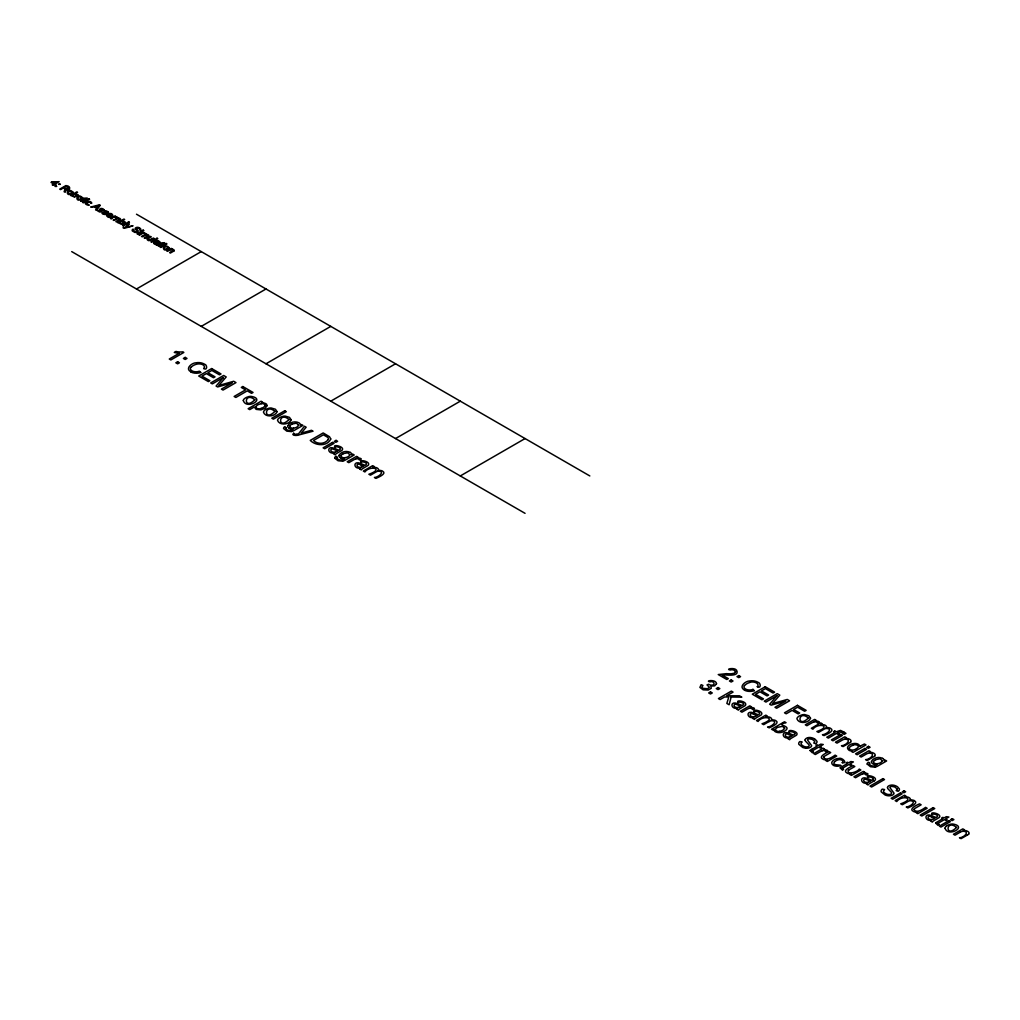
<?xml version="1.0" encoding="UTF-8"?>
<svg xmlns="http://www.w3.org/2000/svg" width="1020" height="1020" viewBox="0 0 1020 1020"><rect width="100%" height="100%" fill="white"/><g stroke="black" fill="none" stroke-linecap="round" stroke-linejoin="round"><path stroke-width="1.5" d="M298.72 425.225L296.399 423.185L292.013 424.039M349.975 454.818L347.654 452.778L343.268 453.632M882.428 760.793L880.094 758.752L875.708 759.619M784.712 728.305L782.455 726.316L777.737 727.337A7.841 4.526 0 0 0 775.646 728.981A3.442 1.989 0 0 0 779.509 731.48M743.606 704.323L743.21 704.846A7.981 4.603 0 0 1 742.267 705.483A23.307 13.451 0 0 1 738.926 704.144L738.161 703.838A10.799 6.235 0 0 0 737.141 703.443C729.568 700.893 730.779 709.588 737.613 708.326A4.845 2.792 0 0 0 736.759 709.18L738.429 710.137A4.909 2.831 0 0 1 739.296 709.142A20.336 11.743 0 0 1 740.252 708.53L744.46 706.069A9.741 5.623 0 0 0 745.441 705.419C748.03 701.416 735.114 699.248 738.11 702.461M287.767 425.825C289.629 421.987 295.328 420.877 298.962 422.828A4.972 2.869 0 0 1 300.365 425.187L301.486 424.537L302.953 425.378L294.844 430.058A18.449 10.646 0 0 1 292.651 431.179L291.644 431.511M339.022 455.417C340.884 451.579 346.583 450.47 350.217 452.421M64.795 189.86L64.12 191.709L65.153 192.295L65.764 190.702A4.564 2.627 0 0 0 65.803 189.363M840.199 767.945L842.584 770.253L843.527 769.207M173.005 250.487L169.613 252.603L170.378 253.049L173.374 251.315A4.781 2.767 0 0 0 173.872 250.984M80.873 200.953L84.328 198.186L87.197 198.046L85.807 199.729L85.043 199.282L82.429 200.8A2.537 1.466 0 0 0 82.148 200.978M158.227 245.616L161.67 242.849L164.552 242.696L163.149 244.379L162.397 243.946L159.77 245.45M810.058 750.554L812.443 752.849L813.437 751.829M935.671 823.076L938.056 825.371L939.063 824.351M119.238 219.529L115.846 221.557L116.599 222.003L119.671 220.218M147.568 235.888L144.19 237.928L144.942 238.361L148.015 236.589M98.914 205.632L97.142 207.838L95.051 206.626L97.537 205.963A11.169 6.451 0 0 0 99.055 205.479M834.5 761.647C831.504 765.854 839.358 764.401 840.748 765.472M82.569 201.565L80.848 201.195M946.445 826.111L946.675 825.932A11.972 6.91 0 0 1 948.141 825.065L950.449 824.236A5.393 3.111 0 0 1 952.795 824.02C968.235 826.429 947.873 837.751 945.055 828.215M293.607 433.258C290.394 435.922 298.019 435.846 299.676 434.724L313.038 431.205L311.457 430.287L301.193 433.143L306.166 427.227L304.457 426.245L298.618 433.717L297.304 434.074A7.701 4.45 0 0 1 296.361 434.29M815.758 743.72L813.731 743.019L814.623 742.037A3.124 1.81 0 0 0 814.636 741.234L812.303 739.372L809.332 738.812A2.244 1.3 0 0 0 808.35 739.066A2.486 1.441 0 0 0 807.84 739.385A2.027 1.173 0 0 0 807.496 739.984L811.627 745.607A4.386 2.537 0 0 1 810.721 747.061A5.266 3.034 0 0 1 810.25 747.379A4.96 2.856 0 0 1 808.439 748.043A5.495 3.175 0 0 1 807.712 748.157A5.189 2.996 0 0 1 805.787 748.183M157.539 244.366L159.553 243.194A4.654 2.69 0 0 0 160.025 242.875A2.792 1.606 0 0 0 159.043 241.23A2.792 1.606 0 0 0 156.009 241.115M967.33 835.048L961.057 838.669L959.476 837.751C963.619 837.866 970.313 831.466 963.339 831.249A2.18 1.262 0 0 0 962.803 831.262L961.235 831.695A9.205 5.317 0 0 0 960.151 832.231M849.061 769.845L854.824 766.517L853.243 765.599C851.266 766.657 841.411 770.47 847.34 773.224A4.896 2.831 0 0 0 850.756 773.836L851.419 773.785L850.043 774.575L851.458 775.391L860.842 769.985L859.248 769.067C858.33 771.566 847.225 775.493 848.041 770.534A10.787 6.235 0 0 1 849.073 769.858M873.26 779.05L872.75 779.777A7.981 4.603 0 0 1 871.909 780.325A23.307 13.451 0 0 1 868.568 778.987L867.803 778.693A10.799 6.235 0 0 0 866.783 778.298C859.579 775.735 860.064 784.418 867.255 783.169A4.845 2.792 0 0 0 866.401 784.023L868.071 784.979A4.909 2.831 0 0 1 868.938 783.985A20.336 11.743 0 0 1 869.894 783.373L874.102 780.912M115.056 216.661L115.681 216.291L115.005 215.908L110.53 218.497L111.282 218.93C113.551 215.411 121.023 217.757 113.182 220.027L113.947 220.473L117.555 218.586L119.289 219.121M143.399 233.019L144.024 232.662L143.348 232.267L138.86 234.855L139.625 235.288C142.022 231.706 149.226 234.205 141.525 236.398L142.29 236.831L145.898 234.957L147.619 235.492M169.945 249.964L167.497 251.379L166.732 250.945L171.22 248.357L171.895 248.752L171.258 249.122M136.489 288.991L201.246 251.608M201.246 326.387L266.003 288.991M175.848 351.568L174.305 352.448A13.948 8.058 0 0 0 179.405 353.175L169.269 359.027L170.863 359.945L183.855 352.435L182.835 351.849A11.296 6.528 0 0 1 175.937 351.454M266.003 363.783L330.773 326.387M330.773 401.166L395.531 363.783M395.531 438.562L460.3 401.166M372.784 467.224L374.111 466.459L372.683 465.643L363.311 471.049L364.892 471.967C369.712 465.145 384.935 468.575 368.883 474.262L370.464 475.18L375.921 472.043A4.501 2.601 0 0 1 378.649 471.125M460.3 475.945L525.058 438.562M765.956 716.716L767.269 715.963L765.841 715.135L756.47 720.553L758.064 721.471C762.743 714.676 778.247 718.042 762.042 723.766L763.636 724.684L769.08 721.535M774.167 729.415L772.994 730.09L771.528 729.249L784.469 721.765L786.05 722.683C773.262 725.322 793.726 725.5 784.609 731.072A12.469 7.204 0 0 1 783.883 731.48L782.659 732.003A6.426 3.71 0 0 1 779.573 732.628A5.495 3.175 0 0 1 775.149 731.62A4.399 2.537 0 0 1 774.154 729.415M820.807 724.455L822.12 723.703L820.705 722.874L811.321 728.293L812.914 729.211C817.759 722.351 832.932 725.883 816.893 731.506L818.486 732.424L823.93 729.287A4.501 2.601 0 0 1 826.659 728.369M811.767 749.305L817.16 746.194L816 745.518L817.237 744.804L818.397 745.48L820.717 744.141L823.255 744.498L819.978 746.385L821.572 747.316L820.335 748.03L818.741 747.099L813.259 750.274A5.317 3.06 0 0 0 812.443 750.809M904.638 796.786L905.951 796.021L904.523 795.205L895.152 800.624L896.746 801.541C901.514 794.771 916.801 798.048 900.724 803.837L902.317 804.754L907.762 801.605A4.501 2.601 0 0 1 910.49 800.687C917.413 801.235 909.98 806.884 906.27 807.037L907.851 807.955C908.578 807.406 919.632 803.441 914.328 800.624M960.151 832.231L955.026 835.189L953.445 834.271L962.816 828.865L964.244 829.681L963.237 830.42A4.794 2.767 0 0 1 966.96 831.019A4.59 2.652 0 0 1 968.656 834.424M876.333 765.038L876.881 764.719A4.819 2.78 0 0 1 873.031 763.954L872.61 763.649A5.036 2.907 0 0 1 871.424 761.404C873.362 757.592 878.998 756.445 882.657 758.408M335.707 451.911L335.962 451.822A14.522 8.389 0 0 0 337.786 450.891A18.309 10.57 0 0 1 334.649 449.718C329.116 446.709 329.715 453.492 335.376 452M361.845 467.007L362.1 466.918A14.522 8.389 0 0 0 363.923 465.974A18.309 10.57 0 0 1 360.787 464.814M755.004 716.499L755.259 716.41A14.522 8.389 0 0 0 757.082 715.479A18.309 10.57 0 0 1 753.946 714.306M853.013 745.097L853.651 744.919A3.353 1.938 0 0 1 856.978 745.084A3.353 1.938 0 0 1 858.317 746.869A7.242 4.182 0 0 1 856.06 748.858A6.056 3.494 0 0 1 853.051 750.057A3.366 1.938 0 0 1 849.214 747.915A7.459 4.309 0 0 1 853.141 745.25M738.812 707.255L739.181 707.128A14.522 8.389 0 0 0 741.004 706.197A18.309 10.57 0 0 1 737.868 705.024C732.373 702.028 732.908 708.798 738.595 707.306M790.066 736.848L790.436 736.721A14.522 8.389 0 0 0 792.259 735.777A18.309 10.57 0 0 1 789.123 734.617M342.898 461.104L343.893 460.759A18.449 10.646 0 0 0 346.086 459.637L354.208 454.971L352.742 454.117L351.607 454.78A4.972 2.869 0 0 0 350.255 452.395M875.351 767.078L876.346 766.747A18.449 10.646 0 0 0 878.526 765.625L886.648 760.958L885.181 760.104L884.059 760.754A4.972 2.869 0 0 0 882.695 758.383M361.386 467.109C356.439 468.792 354.986 461.933 360.748 464.827M754.672 716.588C749.203 718.259 748.399 711.424 753.907 714.331M789.85 736.899C784.291 738.582 783.59 731.722 789.085 734.642M868.237 782.162C862.703 783.781 861.913 777.036 867.472 779.892A18.309 10.57 0 0 0 870.646 781.078A14.522 8.389 0 0 1 868.836 781.996M932.548 819.289C926.989 820.972 926.313 814.1 931.783 817.033M291.299 431.587L286.786 431.141L283.573 428.54A3.838 2.218 0 0 1 284.886 426.679L286.161 427.673M342.554 461.18L338.041 460.734L334.866 458.26M874.994 767.168L870.481 766.721L867.268 764.12M808.426 737.6L808.771 737.549A4.552 2.627 0 0 1 810.568 737.549L811.69 737.74A8.555 4.947 0 0 1 814.164 738.684M378.165 470.45L379.478 470.386A4.654 2.69 0 0 1 382.487 471.049C387.778 473.815 376.724 477.895 376.01 478.393L374.429 477.475C378.229 477.462 385.547 471.265 378.675 471.202M771.324 719.954L772.65 719.89A4.654 2.69 0 0 1 775.646 720.553C780.95 723.307 769.883 727.375 769.169 727.885L767.588 726.979C771.056 727.234 778.796 720.847 771.834 720.706A4.501 2.601 0 0 0 769.169 721.586M826.187 727.693L827.5 727.63M910.006 800.024L911.332 799.948A4.654 2.69 0 0 1 914.328 800.611M826.697 728.446C833.646 728.803 825.971 734.731 822.451 734.719L824.032 735.624C824.734 735.076 835.826 731.11 830.497 728.293A4.654 2.69 0 0 0 827.5 727.617M334.394 453.02C327.254 454.27 326.719 445.574 333.922 448.15A10.799 6.235 0 0 1 334.942 448.545L335.669 448.851A23.307 13.451 0 0 0 339.022 450.202A7.981 4.603 0 0 0 339.902 449.629L340.399 448.953A4.08 2.359 0 0 0 334.777 446.989M805.787 748.183L804.997 748.081A7.675 4.437 0 0 1 802.663 747.392M203.668 368.488C207.493 371.127 207.519 364.675 204.408 364.114C201.883 362.686 198.836 362.266 196.006 362.801C191.683 362.814 184.645 368.87 190.995 371.828M757.235 686.677C761.073 689.303 761.099 682.865 757.975 682.291C755.463 680.863 752.416 680.455 749.572 680.977C745.263 680.99 738.225 687.059 744.574 690.004M842.201 762.679C848.398 764.082 842.125 756.789 838.593 758.497C835.176 758.23 828.406 762.577 833.595 765.319M65.713 189.376C70.163 191.365 71.757 185.933 65.892 185.576L59.695 189.146L60.524 189.618L63.265 188.037L64.298 188.623A3.238 1.874 0 0 1 64.579 188.815M159.859 246.202L158.215 245.922M102.803 210.311L103.645 210.681A2.346 1.351 0 0 0 104.091 210.133A1.504 0.867 0 0 0 104.04 209.776L104.04 209.776M107.125 212.81L107.967 213.18A2.346 1.351 0 0 0 108.413 212.632A1.504 0.867 0 0 0 108.362 212.275L108.324 212.198M754.966 713.452L754.239 713.12A10.799 6.235 0 0 0 753.219 712.725C745.658 710.175 746.857 718.87 753.691 717.608A4.845 2.792 0 0 0 752.837 718.462L754.507 719.419A4.909 2.831 0 0 1 755.374 718.424A20.336 11.743 0 0 1 756.33 717.812L760.537 715.351A9.741 5.623 0 0 0 761.519 714.701C764.095 710.698 751.23 708.53 754.188 711.743M802.663 747.392L798.877 744.37A5.737 3.315 0 0 1 798.762 743.134A6.069 3.506 0 0 1 799.871 741.54L802.204 741.986L801.21 743.07A3.289 1.9 0 0 0 801.082 743.529L801.325 744.37A7.293 4.207 0 0 0 803.556 746.168L803.785 746.308A5.878 3.391 0 0 0 805.315 746.818L806.539 746.959A2.69 1.555 0 0 0 808.605 746.423A2.359 1.364 0 0 0 809.191 745.441L808.885 744.74A7.127 4.118 0 0 0 808.541 744.319L805.634 741.323A6.324 3.646 0 0 1 805.226 740.571L805.124 740.01M136.489 214.213L589.828 475.945M156.672 245.131L155.869 244.672A2.321 1.339 0 0 1 156.277 244.264C152.962 244.966 152.413 240.822 156.047 241.931A5.164 2.983 0 0 1 156.532 242.123L156.889 242.275A11.143 6.439 0 0 0 158.482 242.926A2.091 1.198 0 0 0 159.222 242.314A1.951 1.122 0 0 0 156.455 241.383L155.869 240.975M71.719 251.608L525.058 513.341M359.69 468.958L361.348 469.914A4.909 2.831 0 0 1 362.215 468.919A20.336 11.743 0 0 1 363.171 468.308L367.378 465.847A9.741 5.623 0 0 0 368.36 465.196C370.948 461.193 358.071 459.038 361.029 462.238M340.616 457.954L340.17 457.661A5.036 2.907 0 0 1 338.971 455.417M289.361 428.362L288.915 428.081A5.036 2.907 0 0 1 287.716 425.825M110.224 216.648C111.116 219.198 103.237 215.309 108.375 213.945C113.551 211.357 114.98 220.205 108.298 214.837A2.053 1.186 0 0 0 107.737 216.38A2.053 1.186 0 0 0 110.377 216.839M932.063 814.444C929.194 810.862 942.378 814.049 939.382 817.377A9.741 5.623 0 0 1 938.4 818.04L934.205 820.501A20.336 11.743 0 0 0 933.249 821.113A4.909 2.831 0 0 0 932.395 822.12L930.724 821.151A4.845 2.792 0 0 1 931.566 820.309C924.49 821.546 923.878 812.863 931.094 815.426A10.799 6.235 0 0 1 932.114 815.822L932.841 816.14A23.307 13.451 0 0 0 936.194 817.492A7.981 4.603 0 0 0 937.074 816.905L937.571 816.242A4.08 2.359 0 0 0 931.936 814.266M867.752 777.304C864.871 773.746 878.054 776.896 875.071 780.249A9.741 5.623 0 0 1 874.089 780.912M789.365 732.054C786.446 728.599 799.553 731.429 796.684 734.999A9.741 5.623 0 0 1 795.702 735.649L791.507 738.123A20.336 11.743 0 0 0 790.551 738.735A4.909 2.831 0 0 0 789.697 739.729L788.026 738.773A4.845 2.792 0 0 1 788.868 737.919C781.728 739.168 781.205 730.46 788.396 733.048A10.799 6.235 0 0 1 789.403 733.444L790.143 733.75A23.307 13.451 0 0 0 793.496 735.101A7.981 4.603 0 0 0 794.376 734.528L794.873 733.788M334.892 447.155C331.984 443.662 345.091 446.594 342.21 450.1A9.741 5.623 0 0 1 341.228 450.751L337.033 453.224A20.336 11.743 0 0 0 336.077 453.836A4.909 2.831 0 0 0 335.223 454.831L333.553 453.875A4.845 2.792 0 0 1 334.407 453.02M752.977 689.367L754.252 690.604M98.8 211.051L99.08 211.28A3.085 1.785 0 0 0 99.463 211.484L101.069 211.076A10.812 6.247 0 0 0 100.61 210.579A21.076 12.163 0 0 1 100.202 210.171L99.82 209.699A1.683 0.969 0 0 1 101.668 208.462A3.124 1.81 0 0 1 103.874 209.725M200.685 372.415L199.397 371.178A5.712 3.302 0 0 1 192.538 371.127A5.712 3.302 0 0 1 190.778 367.276M101.541 210.235C104.869 213.665 94.452 210.962 98.749 210.362A1.313 0.765 0 0 0 98.736 210.974M105.353 212.198C110.02 216.724 98.621 213.282 103.071 212.861A1.313 0.765 0 0 0 103.058 213.473L103.402 213.766A3.085 1.785 0 0 0 103.785 213.983L105.289 213.448A10.812 6.247 0 0 0 104.932 213.065A21.076 12.163 0 0 1 104.525 212.657L104.142 212.185A1.683 0.969 0 0 1 105.991 210.949A3.124 1.81 0 0 1 108.196 212.224M897.039 788.804L894.706 786.943L891.735 786.382A2.244 1.3 0 0 0 890.753 786.637A2.486 1.441 0 0 0 890.243 786.956A2.027 1.173 0 0 0 889.899 787.567L894.03 793.19A4.386 2.537 0 0 1 893.125 794.644A5.266 3.034 0 0 1 892.653 794.95A4.96 2.856 0 0 1 890.842 795.613A5.495 3.175 0 0 1 890.116 795.74A5.189 2.996 0 0 1 888.19 795.766L887.4 795.651A7.675 4.437 0 0 1 885.067 794.962L881.28 791.941A5.737 3.315 0 0 1 881.165 790.717A6.069 3.506 0 0 1 882.274 789.11L884.608 789.569L883.613 790.64A3.289 1.9 0 0 0 883.486 791.099L883.728 791.953A7.293 4.207 0 0 0 885.959 793.751L886.189 793.879A5.878 3.391 0 0 0 887.719 794.389L888.943 794.529A2.69 1.555 0 0 0 891.008 793.993A2.359 1.364 0 0 0 891.595 793.024L891.289 792.31A7.127 4.118 0 0 0 890.944 791.89L888.037 788.906A6.324 3.646 0 0 1 887.629 788.154L887.527 787.58M173.03 250.295L171.462 249.492A2.512 1.453 0 0 0 170.008 250.002M243.346 400.579C246.164 410.117 266.526 398.794 251.073 396.385A5.393 3.111 0 0 0 248.74 396.601L246.419 397.43A11.972 6.91 0 0 0 244.966 398.297L244.736 398.463A6.464 3.736 0 0 0 243.283 400.579M372.899 467.428A4.373 2.524 0 0 1 377.221 468.027A4.373 2.524 0 0 1 378.42 470.488M359.678 468.958A4.845 2.792 0 0 1 360.532 468.116C353.417 469.353 352.869 460.67 360.06 463.233A10.799 6.235 0 0 1 361.067 463.628L361.807 463.947A23.307 13.451 0 0 0 365.16 465.298A7.981 4.603 0 0 0 366.04 464.712L366.524 463.985A4.08 2.359 0 0 0 360.901 462.073M355.827 458.923A8.836 5.1 0 0 0 353.723 459.841L348.802 462.672L347.208 461.754L356.592 456.348L358.02 457.177C353.8 457.725 365.734 458.235 359.359 459.994A2.665 1.543 0 0 0 355.725 458.783M340.909 455.698A6.694 3.863 0 0 1 343.358 453.709M344.76 457.865A3.455 1.989 0 0 1 341.062 455.723M349.783 454.792A6.158 3.557 0 0 1 344.722 457.738M334.713 458.133A3.838 2.218 0 0 1 336.128 456.259L337.416 457.266A2.206 1.275 0 0 0 336.868 458.12M340.591 457.967A4.819 2.78 0 0 0 344.441 458.745L343.893 459.051A12.533 7.242 0 0 1 342.197 459.918A3.812 2.206 0 0 1 337.123 458.107M296.297 434.482A3.264 1.887 0 0 1 293.734 433.232M289.654 426.105A6.694 3.863 0 0 1 292.102 424.116M293.505 428.272A3.455 1.989 0 0 1 289.808 426.13M298.528 425.2A6.158 3.557 0 0 1 293.479 428.145M289.336 428.375A4.819 2.78 0 0 0 293.186 429.152L292.638 429.458A12.533 7.242 0 0 1 290.942 430.325A3.812 2.206 0 0 1 285.868 428.515M285.613 428.527A2.206 1.275 0 0 1 286.199 427.686M256.033 406.776A6.566 3.787 0 0 1 261.184 403.805M255.752 406.75A3.366 1.938 0 0 0 259.488 408.854A4.246 2.448 0 0 0 261.184 408.472M265.072 405.692A7.382 4.258 0 0 1 261.082 408.331M261.107 403.614A3.379 1.951 0 0 1 265.2 405.679M191.097 367.353A11.156 6.439 0 0 1 196.401 364.255A5.648 3.264 0 0 1 202.84 364.752A5.648 3.264 0 0 1 203.822 368.539M200.749 372.478A8.071 4.654 0 0 1 190.778 371.956M968.375 834.347A10.009 5.776 0 0 1 967.317 835.036M944.992 828.215A6.464 3.736 0 0 1 946.471 826.124M938.948 824.364A3.799 2.193 0 0 1 937.724 823.421M938.056 823.331A5.317 3.06 0 0 1 938.897 822.808L944.354 819.634L945.961 820.552L947.185 819.838L945.591 818.92L948.868 817.02L946.33 816.663L944.01 818.002L942.85 817.326L941.613 818.04L942.773 818.716L937.38 821.827A11.896 6.872 0 0 0 935.735 822.91M931.821 817.007A18.309 10.57 0 0 0 934.957 818.206A14.522 8.389 0 0 1 933.147 819.124M904.753 797.002A4.373 2.524 0 0 1 909.062 797.589A4.373 2.524 0 0 1 910.261 800.062M897.039 788.804A3.124 1.81 0 0 1 897.026 789.607L896.134 790.602L898.161 791.303A5.47 3.149 0 0 0 899.385 789.709A4.909 2.843 0 0 0 899.321 788.842L897.574 786.853A11.526 6.655 0 0 0 896.58 786.254A8.555 4.947 0 0 0 894.094 785.311L892.972 785.119A4.552 2.627 0 0 0 891.174 785.119L890.83 785.171A4.386 2.537 0 0 0 887.476 787.58M867.625 777.138A4.08 2.359 0 0 1 873.298 779.038M862.55 773.989A8.836 5.1 0 0 0 860.446 774.907L855.525 777.737L853.931 776.819L863.315 771.413L864.743 772.229C860.523 772.79 872.457 773.3 866.082 775.06A2.665 1.543 0 0 0 862.448 773.849M843.476 769.246A3.799 2.193 0 0 1 842.252 768.302M842.584 768.213A5.317 3.06 0 0 1 843.425 767.69L848.882 764.503L850.489 765.433L851.725 764.719L850.119 763.789L853.396 761.902L850.858 761.545L848.538 762.884L847.378 762.208L846.141 762.922L847.301 763.597L841.908 766.708A11.896 6.872 0 0 0 840.263 767.792M834.755 761.723A7.625 4.399 0 0 1 839.077 759.607A3.455 1.989 0 0 1 842.443 760.576A3.455 1.989 0 0 1 842.316 762.718M840.786 765.51A5.725 3.302 0 0 1 833.467 765.408M822.349 750.771A8.836 5.1 0 0 0 820.246 751.702L815.324 754.532L813.731 753.614L823.115 748.196L824.543 749.024C820.322 749.572 832.256 750.095 825.881 751.855A2.665 1.543 0 0 0 822.247 750.643M813.335 751.842A3.799 2.193 0 0 1 812.111 750.899M810.122 750.388A11.896 6.872 0 0 1 811.805 749.33M815.758 743.72A5.47 3.149 0 0 0 816.982 742.139A4.909 2.843 0 0 0 816.918 741.259L815.171 739.27A11.526 6.655 0 0 0 814.177 738.671M805.073 740.01A4.386 2.537 0 0 1 808.439 737.626M789.238 731.888A4.08 2.359 0 0 1 794.912 733.788M784.507 728.28A6.579 3.799 0 0 1 779.433 731.263M766.071 716.932A4.373 2.524 0 0 1 770.38 717.532A4.373 2.524 0 0 1 771.579 719.993M754.06 711.577A4.08 2.359 0 0 1 759.734 713.477L759.288 714.127A7.981 4.603 0 0 1 758.344 714.765A23.307 13.451 0 0 1 755.004 713.426M748.986 708.415A8.836 5.1 0 0 0 746.882 709.346L741.961 712.177L740.367 711.259L749.751 705.84L751.179 706.669C746.959 707.217 758.893 707.74 752.518 709.499A2.665 1.543 0 0 0 748.897 708.288M737.983 702.296A4.08 2.359 0 0 1 743.656 704.195M873.349 761.685A6.694 3.863 0 0 1 875.81 759.696M877.213 763.852A3.455 1.989 0 0 1 873.502 761.71M882.224 760.78A6.158 3.557 0 0 1 877.174 763.725M867.153 764.12A3.838 2.218 0 0 1 868.581 762.246L869.869 763.253A2.206 1.275 0 0 0 869.308 764.107M876.307 765.025A12.533 7.242 0 0 1 874.637 765.905A3.812 2.206 0 0 1 869.563 764.095M874.484 756.215A10.009 5.776 0 0 1 873.439 756.904L867.178 760.537L865.597 759.619C869.805 759.747 876.397 753.308 869.461 753.117A2.18 1.262 0 0 0 868.925 753.13L867.357 753.563A9.205 5.317 0 0 0 866.273 754.099L861.148 757.057L859.567 756.139L868.938 750.733L870.366 751.549L869.359 752.288A4.794 2.767 0 0 1 873.082 752.887A4.59 2.652 0 0 1 874.765 756.292M850.361 742.292A10.009 5.776 0 0 1 849.303 742.968L843.055 746.615L841.462 745.697C845.784 745.849 852.184 739.27 845.325 739.181A2.18 1.262 0 0 0 844.789 739.207L843.221 739.627A9.205 5.317 0 0 0 842.15 740.176L837.025 743.134L835.431 742.216L844.802 736.797L846.243 737.626L845.223 738.365A4.794 2.767 0 0 1 848.946 738.952A4.59 2.652 0 0 1 850.642 742.356M820.921 724.672A4.373 2.524 0 0 1 825.244 725.271A4.373 2.524 0 0 1 826.429 727.732M813.896 721.969A8.836 5.1 0 0 0 811.793 722.899L806.871 725.73L805.29 724.812L814.661 719.393L816.089 720.222C811.869 720.77 823.803 721.28 817.441 723.04A2.665 1.543 0 0 0 813.807 721.828M753.002 689.38A5.712 3.302 0 0 1 746.104 689.316A5.712 3.302 0 0 1 744.358 685.465M744.664 685.542A11.156 6.439 0 0 1 749.981 682.431M749.866 682.303A5.648 3.264 0 0 1 756.406 682.941A5.648 3.264 0 0 1 757.401 686.728M754.315 690.655A8.071 4.654 0 0 1 744.345 690.145M171.322 249.237A2.231 1.288 0 0 1 173.642 249.632A2.231 1.288 0 0 1 173.974 251.009M159.49 245.629A2.537 1.466 0 0 1 159.783 245.463M156.57 245.106A4.22 2.435 0 0 1 157.552 244.366M143.45 233.121A2.091 1.211 0 0 1 145.516 233.414A2.091 1.211 0 0 1 146.089 234.587M145.924 234.485A2.282 1.326 0 0 1 148.589 235.072A2.282 1.326 0 0 1 148.206 236.704M115.107 216.763A2.091 1.211 0 0 1 117.172 217.043A2.091 1.211 0 0 1 117.746 218.229M117.58 218.127A2.282 1.326 0 0 1 120.245 218.713A2.282 1.326 0 0 1 119.863 220.333M112.162 215.297A1.849 1.058 0 0 0 111.04 214.276A1.849 1.058 0 0 0 108.987 214.519L111.46 215.947A2.308 1.339 0 0 0 112.06 215.297M105.239 212.185A1.836 1.058 0 0 1 105.2 211.573M105.328 211.573A1.415 0.816 0 0 1 106.985 212.759M100.916 209.686A1.836 1.058 0 0 1 100.878 209.074M101.005 209.087A1.415 0.816 0 0 1 102.663 210.26M64.885 189.248A3.136 1.81 0 0 1 64.745 189.86M735.509 671.785L734.476 673.162L731.212 673.812A33.864 19.546 0 0 1 726.355 673.672L718.246 674.551L726.801 679.499L728.331 678.619L721.981 674.947A8.874 5.125 0 0 1 724.391 674.857C727.885 675.074 739.933 676.515 736.567 670.204C734.642 667.144 724.774 669.158 730.205 670C731.99 669.4 734.884 669.745 735.509 671.785M147.874 239.113L149.685 239.942L153.408 238.068L154.173 238.514L149.009 240.707C147.237 240.669 144.942 237.673 150.539 236.41L151.291 236.857L148.601 238.412A5.164 2.983 0 0 0 148.066 238.756L147.874 239.05M823.548 757.312C825.996 761.659 832.868 756.751 835.125 755.144L836.719 756.062L827.347 761.468L825.919 760.652L827.296 759.849L826.634 759.9A4.896 2.831 0 0 1 823.204 759.313C817.198 756.814 827.386 752.275 829.12 751.663L830.701 752.581L824.938 755.922A10.787 6.235 0 0 0 823.905 756.598L823.548 757.312M913.984 809.523C916.444 813.884 923.317 808.962 925.573 807.356L927.154 808.274L917.783 813.679L916.355 812.863L917.732 812.073L917.082 812.124A4.896 2.831 0 0 1 913.639 811.525C907.545 808.873 918.191 804.461 919.555 803.875L921.149 804.793L915.374 808.133A10.787 6.235 0 0 0 914.341 808.822L914.009 809.395M86.407 203.541C95.536 207.29 78.986 204.178 88.281 201.463C90.245 200.379 93.559 204.115 90.614 203.286C91.43 201.157 86.483 202.062 86.407 203.49M716.537 683.731L714.65 685.874L710.8 686.09L711.259 688.27L708.16 690.055L703.111 689.826L699.899 687.391L701.148 684.675L702.958 685.465L701.938 687.034L702.831 688.322L707.561 688.729L709.372 687.225L707 684.917L708.568 684.216A5.38 3.098 0 0 0 711.144 685.159C716.333 685.81 713.872 680.11 709.996 681.857C704.144 680.786 716.257 678.899 716.537 683.731M154.275 242.887L155.92 243.818L157.909 243.244A8.759 5.049 0 0 1 156.391 242.683L154.288 242.824M77.979 194.973L74.638 197.064L70.635 195.458L76.831 191.887L77.584 192.334L75.378 193.609L77.979 194.973M125.065 222.156L121.711 224.247L117.721 222.653L123.904 219.07L124.669 219.517L122.464 220.792L125.065 222.207M68.71 188.356L67.001 189.133L63.979 187.629L66.019 186.443L68.71 188.407M267.087 405.641L265.264 408.191L260.903 409.9L256.147 409.377L254.299 406.993L249.721 409.632L248.14 408.714L261.107 401.217L262.561 402.058C259.972 403.206 267.457 402.288 267.087 405.641M76.946 194.909C72.649 199.818 71.757 191.734 76.946 194.909M124.032 222.092C119.353 227.052 119.238 218.713 124.032 222.143M859.822 746.321L864.412 743.988L865.993 744.906L853.051 752.377L851.572 751.523L852.465 750.873A4.156 2.397 0 0 1 849.163 750.376C842.52 745.378 858.113 739.984 859.822 746.321M330.76 438.995C327.344 446.747 315.601 445.867 310.246 440.411L323.187 432.939L329.511 436.726L330.76 438.995M72.127 192.194C67.409 197.191 66.976 188.522 72.127 192.194M81.74 197.74C76.564 202.878 76.972 193.889 81.74 197.803M168.211 247.669C163.098 252.73 163.468 243.844 168.211 247.669M254.834 399.776C243.219 411.328 243.895 390.711 254.834 399.776M274.941 411.392C263.377 422.93 264.001 402.313 274.941 411.392M289.017 419.513C277.504 431.052 278.103 410.435 289.017 419.513M808.401 717.965C796.9 729.517 797.512 708.875 808.401 717.965M956.543 827.424C944.966 838.963 945.565 818.346 956.543 827.424M73.147 192.321C65.165 199.894 65.675 185.219 73.147 192.321M82.76 197.867C74.638 205.479 75.302 190.791 82.76 197.867M169.231 247.796C161.44 255.382 161.619 240.694 169.231 247.796M277.07 411.659C275.209 416.734 265.353 417.664 263.466 412.195A6.464 3.736 0 0 1 264.881 410.104L265.072 409.912A11.972 6.91 0 0 1 266.539 409.045L268.846 408.217A5.393 3.111 0 0 1 271.192 408L275.413 409.237L277.07 411.659M291.146 419.781C289.272 424.856 279.429 425.786 277.529 420.317A6.464 3.736 0 0 1 278.957 418.225L279.148 418.034A11.972 6.91 0 0 1 280.615 417.167L282.923 416.339A5.393 3.111 0 0 1 285.269 416.122L289.489 417.371L291.146 419.781M810.543 718.233C808.669 723.307 798.813 724.238 796.926 718.769A6.464 3.736 0 0 1 798.341 716.665L798.532 716.474A11.972 6.91 0 0 1 799.999 715.619L802.306 714.778A5.393 3.111 0 0 1 804.652 714.574L808.873 715.81L810.543 718.233M133.301 230.227L135.316 231.871L137.126 231.094A2.843 1.645 0 0 0 136.846 230.686A21.241 12.265 0 0 0 136.31 230.137L135.469 229.258A2.282 1.313 0 0 1 135.762 227.779A2.282 1.313 0 0 1 138.261 227.409A4.335 2.499 0 0 1 140.658 228.913A2.588 1.492 0 0 1 140.186 230.482L139.714 229.691A1.517 0.88 0 0 0 139.727 229.105L139.192 228.607A4.781 2.767 0 0 0 138.656 228.314L137.98 228.085A1.428 0.816 0 0 0 137.368 228.034L136.361 228.684L138.248 230.89L137.674 232.152L134.959 232.445L132.46 231.055A2.932 1.696 0 0 1 132.97 229.156L133.824 229.576A2.473 1.428 0 0 0 133.339 230.087L133.301 230.227M731.136 697.043L729.109 704.756L726.852 703.443L728.79 697.004L724.608 696.979L720.12 699.567L718.412 698.572L731.353 691.101L733.061 692.096L726.648 695.793L739.487 695.806L741.808 697.144L731.136 697.043M328.198 439.594C324.781 444.236 317.615 444.503 313.484 440.525L323.378 434.813L326.094 436.381A10.429 6.031 0 0 1 328.108 437.797A4.921 2.843 0 0 1 328.159 439.582M100.164 205.364L96.517 210.4L95.587 209.865L96.734 208.36L94.146 206.869L90.716 207.06L99.284 204.854L100.164 205.364M128.507 223.699L125.167 227.422A3.685 2.129 0 0 1 124.631 227.536A1.555 0.905 0 0 1 123.382 227.039C120.883 230.558 135.558 224.362 132.613 226.07L127.028 226.963L129.323 224.17L128.507 223.699M223.367 377.527L216.087 386.057L217.63 386.95L232.228 382.87L221.391 389.117L223.048 390.073L235.99 382.602L233.682 381.263L218.815 385.483L226.21 376.954L223.635 375.462L210.694 382.946L212.338 383.89L223.367 377.527M776.934 695.716L769.666 704.233L771.209 705.126L785.795 701.046L774.971 707.306L776.615 708.25L789.569 700.778L787.261 699.452L772.395 703.66L779.79 695.143L777.215 693.651L764.273 701.122L765.918 702.079L776.934 695.716M51.701 182.019L51 182.414L53.69 183.97L52.198 184.824L52.963 185.257L55.284 184.888L55.972 184.48L55.144 184.008L59.147 181.688L51.701 182.019M57.171 181.955L54.379 183.562L52.441 182.44L57.171 181.955M55.858 185.933L55.003 186.43L56.725 186.43L55.858 185.933M59.479 183.842L58.612 184.34L60.346 184.34L59.479 183.842M87.146 199.818L82.658 202.406L83.423 202.84L87.911 200.251L87.146 199.818M88.855 198.836L87.975 199.333L89.607 199.27L88.855 198.836M128.698 221.837L122.515 225.42L123.28 225.853L129.464 222.283L128.698 221.837M141.436 231.157L136.948 233.746L137.713 234.192L142.188 231.604L141.436 231.157M143.131 230.176L142.264 230.686L143.897 230.609L143.131 230.176M157.042 238.208L150.858 241.778L151.623 242.212L157.807 238.642L157.042 238.208M164.488 244.469L160.012 247.057L160.765 247.503L165.253 244.915L164.488 244.469M166.196 243.487L165.329 243.997L166.961 243.933L166.196 243.487M177.633 361.756L175.822 362.801L177.633 363.847L179.444 362.801L177.633 361.756M185.194 357.395L183.383 358.441L185.194 359.486L187.004 358.441L185.194 357.395M211.663 368.551L198.721 376.023L208.386 381.608L209.903 380.728L201.96 376.138L206.371 373.588L213.524 377.731L215.041 376.852L207.889 372.721L211.854 370.426L219.491 374.837L221.021 373.957L211.663 368.551M242.811 386.529L241.281 387.421L245.54 389.882L234.128 396.474L235.837 397.456L247.261 390.864L251.532 393.337L253.062 392.458L242.811 386.529M284.758 410.754L271.804 418.225L273.398 419.143L286.339 411.672L284.758 410.754M332.482 442.425L323.11 447.844L324.691 448.762L334.075 443.343L332.482 442.425M336.052 440.372L334.228 441.43L335.809 442.336L337.645 441.29L336.052 440.372M710.481 691.904L708.671 692.95L710.481 693.995L712.291 692.95L710.481 691.904M718.042 687.544L716.231 688.589L718.042 689.635L719.852 688.589L718.042 687.544M731.2 679.945L729.389 680.99L731.2 682.036L733.01 680.99L731.2 679.945M738.773 675.572L736.963 676.617L738.773 677.662L740.584 676.617L738.773 675.572M765.242 686.74L752.288 694.212L761.953 699.784L763.483 698.904L755.539 694.314L759.938 691.777L767.104 695.908L768.621 695.028L761.456 690.897L765.421 688.615L773.071 693.026L774.601 692.146L765.242 686.74M797.436 705.33L784.495 712.801L786.203 713.796L792.094 710.392L798.163 713.898L799.693 713.018L793.611 709.512L797.627 707.204L804.64 711.259L806.17 710.366L797.436 705.33M834.742 730.983L833.506 731.697L834.908 732.513L826.774 737.205L828.355 738.123L836.489 733.418L838.312 734.476L839.549 733.762L837.726 732.704L839.473 731.812L842.227 732.717L843.859 732.054L840.531 730.396L836.145 731.799L834.742 730.983M840.799 734.476L831.428 739.895L833.009 740.813L842.393 735.394L840.799 734.476M844.369 732.424L842.533 733.482L844.126 734.4L845.95 733.342L844.369 732.424M864.934 748.412L855.55 753.831L857.144 754.749L866.515 749.33L864.934 748.412M868.492 746.359L866.668 747.405L868.262 748.323L870.085 747.278L868.492 746.359M882.937 778.617L869.996 786.101L871.59 787.019L884.531 779.535L882.937 778.617M900.52 792.897L891.149 798.303L892.729 799.221L902.113 793.802L900.52 792.897M904.09 790.831L902.254 791.89L903.847 792.808L905.671 791.75L904.09 790.831M933.172 807.623L920.231 815.095L921.825 816.013L934.766 808.541L933.172 807.623M948.753 820.743L939.382 826.149L940.963 827.067L950.347 821.661L948.753 820.743M952.323 818.678L950.487 819.736L952.081 820.654L953.904 819.596L952.323 818.678"/></g></svg>
